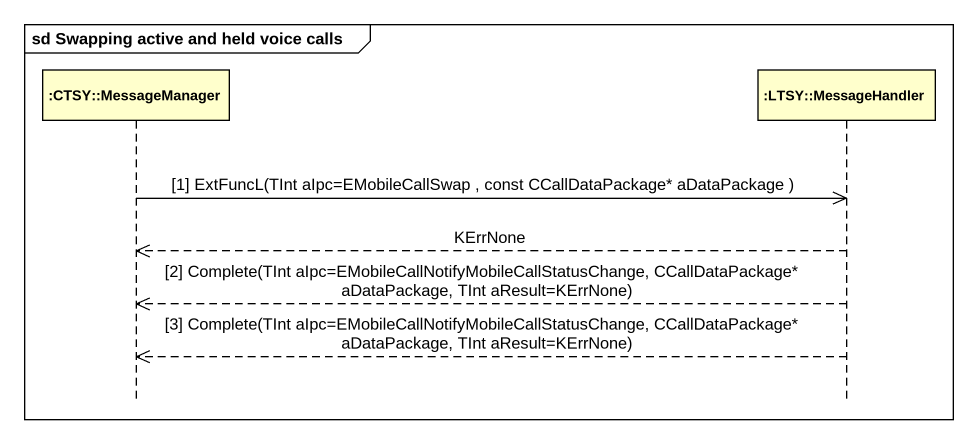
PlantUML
@startuml
mainframe sd Swapping active and held voice calls
hide footbox
participant ":CTSY::MessageManager" as CTSY_MessageManager
participant ":LTSY::MessageHandler" as LTSY_MessageHandler

CTSY_MessageManager ->> LTSY_MessageHandler : [1] ExtFuncL(TInt aIpc=EMobileCallSwap , const CCallDataPackage* aDataPackage )
LTSY_MessageHandler -->> CTSY_MessageManager : KErrNone
LTSY_MessageHandler -->> CTSY_MessageManager : [2] Complete(TInt aIpc=EMobileCallNotifyMobileCallStatusChange, CCallDataPackage* aDataPackage, TInt aResult=KErrNone)
LTSY_MessageHandler -->> CTSY_MessageManager : [3] Complete(TInt aIpc=EMobileCallNotifyMobileCallStatusChange, CCallDataPackage* aDataPackage, TInt aResult=KErrNone)
@enduml
